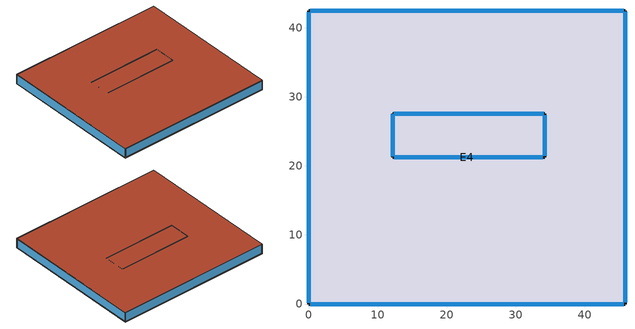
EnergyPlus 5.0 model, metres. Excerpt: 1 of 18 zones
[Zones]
E4
 floor ground (GROUND_FLOOR): 45.82,42.42 45.82,0 0,0 0,42.42 z23.84
 wall outside (EXT_WALL): 12.17,27.57 34.17,27.57 34.17,21.27 12.17,21.27 12.17,27.57 / 45.82,42.42 0,42.42 0,0 45.82,0 45.82,42.42 z23.84:26.82
 window (EXT_WINDOW1): 0.24,0 45.67,0 z24.06:26.58; 45.82,0.26 45.82,42.28 z24.02:26.53; 45.62,42.42 0.22,42.42 z24.04:26.62; 0,42.24 0,0.16 z24.01:26.64; 34.17,27.32 34.17,21.47 z24.09:26.56; 33.89,21.27 12.43,21.27 z24.07:26.46; 12.17,21.42 12.17,27.44 z24.06:26.51; 12.33,27.57 34.07,27.57 z23.98:26.47
 roof outside (EXT_ROOF): 0,42.42 0,0 45.82,0 45.82,42.42 z26.82
[Building]
TRNSYS17: North Axis {deg}=0; Terrain=City; Loads Convergence Tolerance Value=0; Temperature Convergence Tolerance Value {deltaC}=0; Solar Distribution=FullInteriorAndExterior; Maximum Number of Warmup Days=0
[Site:Location]
not used: Latitude {deg}=0; Longitude {deg}=0; Time Zone {hr}=0; Elevation {m}=0
[Construction]
EXT_WALL; EXT_ROOF; GROUND_FLOOR; EXT_WINDOW1: 
[WindowProperty:ShadingControl]
ESHADE=0; ESHADE=INPUT 1*MAX_ESHADE : SHADECNTRL=ESHADE_INTERNAL; ISHADE=INPUT 1*MAX_ISHADE : SHADECNTRL=ISHADE_INTERNAL
[SurfaceProperty:OtherSideCoefficients]
BOUNDARY=15; BOUNDARY=20; BOUNDARY=IDENTICAL; BOUNDARY=INPUT 1*TBOUNDARY; BOUNDARY=INPUT 1*TGROUND
[Zone]
E4: Multiplier=1
